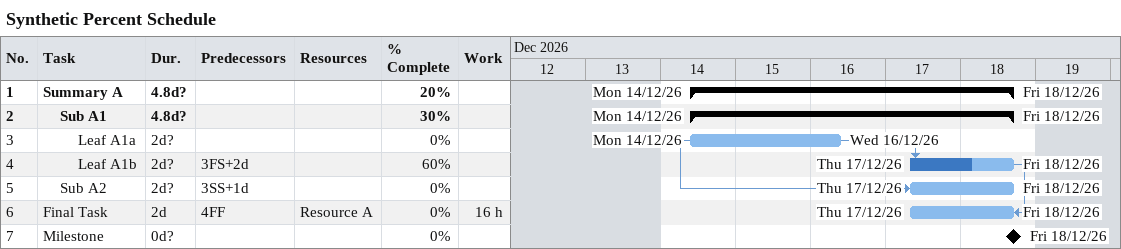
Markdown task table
Synthetic Percent Schedule

| ID | Level | Task | Duration | Start | Finish | Predecessors | Resources | % complete | Work (h) |
|---|---|---|---|---|---|---|---|---|---|
| 1 | 1 | **Summary A** | 4.8d? | 2026-12-14 | 2026-12-18 |  |  | 20 |  |
| 2 | 2 | **Sub A1** | 4.8d? | 2026-12-14 | 2026-12-18 |  |  | 30 |  |
| 3 | 3 | Leaf A1a | 2d? | 2026-12-14 | 2026-12-16 |  |  | 0 |  |
| 4 | 3 | Leaf A1b | 2d? | 2026-12-17 | 2026-12-18 | 3FS+2d |  | 60 |  |
| 5 | 2 | Sub A2 | 2d? | 2026-12-17 | 2026-12-18 | 3SS+1d |  | 0 |  |
| 6 | 1 | Final Task | 2d | 2026-12-17 | 2026-12-18 | 4FF | Resource A | 0 | 16 |
| 7 | 1 | Milestone | 0d? | 2026-12-18 | 2026-12-18 |  |  | 0 |  |
